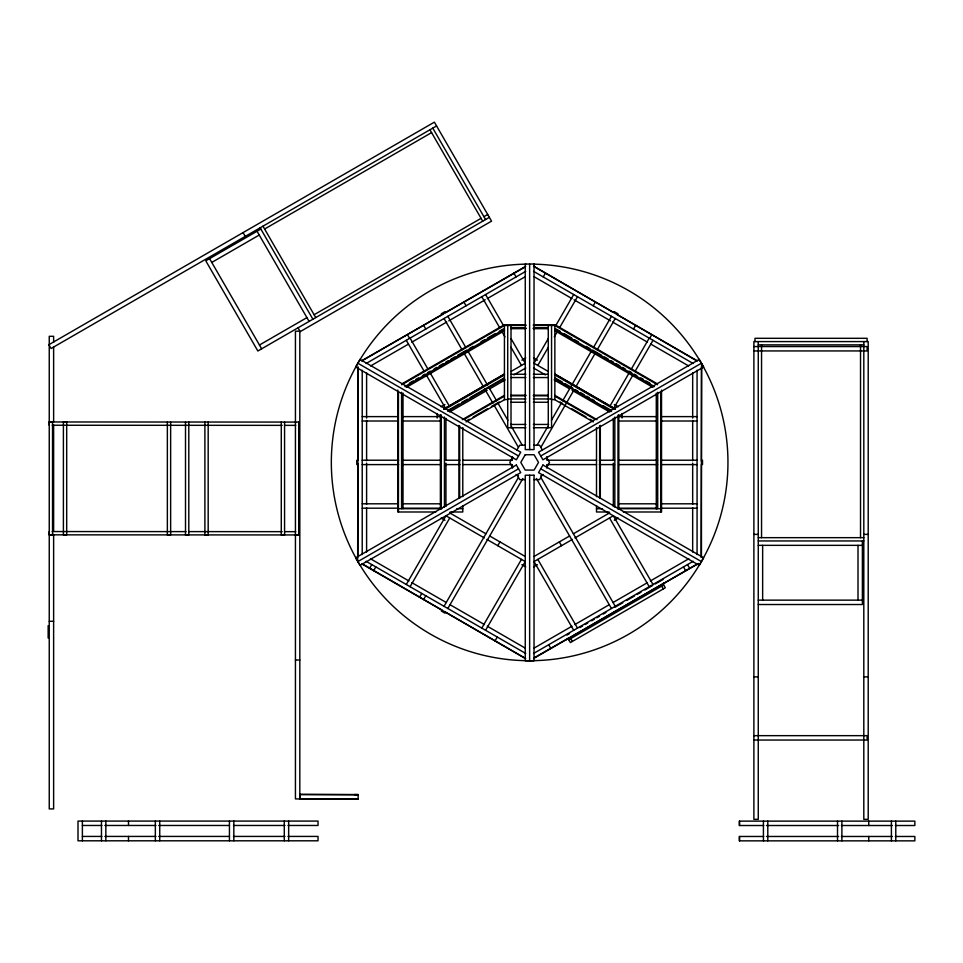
<?xml version="1.0" encoding="UTF-8"?>
<svg xmlns="http://www.w3.org/2000/svg" width="963" height="963" viewBox="0 0 963 963"><rect width="100%" height="100%" fill="white"/><g stroke="black" fill="none" stroke-linecap="round" stroke-linejoin="round"><path stroke-width="1.44" d="M49.245 425.249L49.245 421.963L52.532 421.963L52.532 534.838L49.245 534.838L49.245 531.54M298.723 531.66L298.723 534.947L49.245 534.838M298.735 425.369L298.735 422.083L49.245 421.963M357.646 561.116L357.899 463.456M357.911 460.458L358.152 367.312M299.914 798.809L299.83 794.415L358.2 794.583L358.104 799.085L295.436 798.917L295.436 331.2L299.818 331.2L299.818 798.917L358.188 798.977M701.136 557.505L701.377 464.359M701.389 461.349L701.642 363.701M369.587 568.387L371.778 564.583M373.62 570.71L375.811 566.906M543.228 276.935L545.419 273.131M406.278 584.505L445.953 515.783L484.317 537.932M548.248 338.615L534.032 363.244L548.344 371.513M555.735 325.638L573.707 294.522M410.082 586.696L449.757 517.974M537.823 365.434L548.308 347.282M554.291 336.906L557.288 331.729M559.527 327.829L577.499 296.712M419.567 597.241L421.758 593.437M423.6 599.564L425.79 595.76M593.208 305.789L595.399 301.985M512.617 457.485L509.776 462.421L512.617 467.332M516.878 450.118L519.719 445.207L525.389 445.207M444.039 606.305L518.347 477.6M537.149 445.026L547.682 426.765M551.438 420.277L561.188 403.377M562.693 400.777L591.739 350.46M593.449 347.511L611.457 316.321M447.831 608.496L522.885 478.491M540.941 447.217L573.984 389.979M576.091 386.332L595.748 352.302M597.241 349.701L615.249 318.512M497.775 545.696L499.966 541.904M542.422 474.699L539.581 479.622L533.899 479.61M546.683 467.332L549.512 462.421L546.671 457.485M633.498 329.045L635.688 325.253M481.789 628.093L521.465 559.383M610.265 405.567L628.995 373.126M631.234 369.238L649.206 338.121M649.676 338.386L651.879 334.594M485.581 630.284L525.256 561.573L486.905 539.424M613.323 409.034L632.787 375.317M635.038 371.429L652.998 340.312M495.078 640.828L497.269 637.037M566.966 635.05L569.566 633.558M579.955 627.539L582.555 626.046M585.143 624.542L587.743 623.037M591.631 620.786L594.231 619.281M596.831 617.777L599.431 616.272M603.32 614.021L605.92 612.516M615.008 607.268L622.796 602.754M626.684 600.503L634.473 596.001M637.073 594.496L640.973 592.245M644.861 589.982L652.649 585.48M655.249 583.975L663.038 579.473M566.184 639.685L664.843 582.603M436.588 125.936L51.087 348.51L48.884 344.706L434.385 122.145L491.551 221.141L300.227 331.609L298.024 327.805M260.841 229.05L205.793 260.829L257.855 351.001L489.36 217.349M264.62 229.013L431.58 132.617M211.776 262.442L259.24 235.032M259.456 345.019L306.908 317.621M314.107 314.732L481.067 218.336M483.92 216.687L487.711 214.496M441.307 313.794L445.111 311.603M361.739 360.956L525.738 266.282M366.121 363.496L525.75 271.337M370.647 365.94L408.481 344.104M411.803 342.19L446.7 322.039M448.77 320.848L485.232 299.782M487.302 298.59L525.256 276.682M402.341 383.623L504.431 324.675L504.431 399.753L466.068 421.902M401.727 384.755L504.431 325.458L525.918 325.458M409.395 383.178L413.296 380.915M415.908 379.41L418.508 377.905M422.42 375.654L425.02 374.15M427.62 372.645L430.22 371.14M434.132 368.889L436.733 367.385M439.345 365.88L443.245 363.629M445.845 362.124L448.457 360.619M451.057 359.115L454.957 356.864M457.569 355.359L466.682 350.099M469.282 348.594L473.194 346.343M480.994 341.829L484.907 339.578M487.507 338.073L495.319 333.559M499.231 331.308L503.131 329.057M404.869 386.572L504.431 329.081M406.29 387.391L504.431 330.73M441.078 406.783L444.966 404.532M521.862 360.138L525.75 357.899M443.762 409.034L504.431 374.005M443.907 409.119L504.431 374.174M445.893 408.757L504.431 374.956M510.944 371.513L525.256 363.244L511.04 338.615M448.325 410.19L455.981 405.772M456.558 405.435L459.11 403.966M461.674 402.486L467.452 399.151M470.004 397.671L472.556 396.202M473.182 395.841L480.862 391.411M481.488 391.05L485.978 388.45M486.58 388.101L494.236 383.683M494.934 383.286L504.431 377.797M447.735 411.321L504.431 378.579M449.613 411.983L487.158 390.304M489.698 388.835L505.178 379.904M513.833 374.908L525.786 368.01M462.252 419.699L504.431 395.348M464.226 419.338L504.431 396.13M466.694 420.759L469.294 419.254M473.194 417.003L487.519 408.745M491.419 406.482L499.231 401.98M357.839 561.598L518.539 468.812M540.749 455.993L701.449 363.22M540.712 475.891L543.168 474.47M534.032 556.506L569.59 535.982M573.382 533.779L609.675 512.834M572.383 539.424L534.032 561.573L573.707 630.284M574.971 537.932L613.323 515.783L652.998 584.505M533.538 566.918L537.426 564.667M614.322 520.273L618.21 518.034M534.032 648.135L571.986 626.215M574.827 624.578L609.266 604.692M613.058 602.501L647.485 582.627M650.338 580.978L688.798 558.769M533.538 653.48L693.167 561.309M533.55 658.536L697.537 563.849M568.748 639.733L663.663 584.926M362.076 360.559L442.86 314.203M445.46 312.71L524.943 267.088M534.333 657.717L568.218 638.276M663.338 583.698L698.512 563.499M504.431 324.868L525.918 324.868M533.37 324.868L554.857 324.868M504.431 325.037L511.016 325.037M548.272 325.037L554.857 325.037M533.37 325.458L554.857 325.458L657.56 384.755M511.016 328.046L525.918 328.046M533.37 328.046L548.272 328.046M511.016 328.323L525.918 328.323M533.37 328.323L548.272 328.323M511.016 328.636L525.918 328.636M533.37 328.636L548.272 328.636M758.266 344.874L863.811 344.874M753.885 346.56L867.109 346.56L867.109 350.941L753.885 350.941M511.016 374.258L525.918 374.258M533.37 374.258L548.272 374.258M511.016 377.544L525.918 377.544M533.37 377.544L548.272 377.544M511.016 395.203L525.918 395.203M533.37 395.203L548.272 395.203M511.016 395.793L525.918 395.793M533.37 395.793L548.272 395.793M507.718 398.971L525.918 398.971M533.37 398.971L551.558 398.971M504.431 399.573L507.718 399.573M551.558 399.573L554.857 399.573M511.016 402.257L525.918 402.257M533.37 402.257L548.272 402.257M362.22 416.618L398.152 416.618M402.642 416.618L440.079 416.618M619.209 416.618L656.634 416.618M661.136 416.618L697.068 416.618M362.22 421.012L398.152 421.012M402.642 421.012L440.115 421.012M619.173 421.012L656.634 421.012M661.136 421.012L697.068 421.012M510.643 424.442L525.918 424.442M533.37 424.442L548.645 424.442M52.255 425.249L282.195 425.357M285.204 425.357L295.725 425.369M525.918 427.728L507.718 427.728L507.718 324.868M533.37 427.728L551.558 427.728L551.558 324.868M533.899 445.195L539.581 445.207L542.422 450.118M362.22 460.218L398.658 460.218M401.643 460.218L440.536 460.218M444.75 460.218L459.977 460.218M462.746 460.218L512.328 460.218M546.948 460.218L596.53 460.218M599.299 460.218L614.538 460.218M618.752 460.218L657.633 460.218M660.63 460.218L697.068 460.218M362.22 464.599L398.658 464.599M401.643 464.599L440.536 464.599M444.75 464.599L459.977 464.599M462.746 464.599L512.328 464.599M546.948 464.599L596.53 464.599M599.299 464.599L614.538 464.599M618.752 464.599L657.633 464.599M660.63 464.599L697.068 464.599M525.389 479.622L519.719 479.622L516.866 474.699M362.22 503.805L398.152 503.805M402.642 503.805L440.115 503.805M619.173 503.805L656.634 503.805M661.136 503.805L697.068 503.805M362.22 508.187L398.152 508.187M402.642 508.187L440.079 508.187M619.209 508.187L656.634 508.187M661.136 508.187L697.068 508.187M397.755 508.705L441.836 508.705M456.799 508.705L462.782 508.705M596.506 508.705L602.489 508.705M617.452 508.705L661.533 508.705M435.854 511.991L397.767 511.991L397.755 390.063M450.13 511.991L462.782 511.991L462.782 505.695M609.158 511.991L596.506 511.991L596.506 505.695M623.434 511.991L661.521 511.991L661.533 390.063M52.255 531.552L186.003 531.612M189.013 531.612L282.195 531.66M285.192 531.66L295.713 531.66M753.885 534.381L758.266 534.381M863.811 534.381L868.205 534.381M295.436 534.934L298.723 534.934L298.723 422.059M758.266 537.667L863.811 537.667M758.266 540.953L863.811 540.953M758.266 545.347L862.391 545.347M758.266 600.142L862.391 600.142M758.266 604.523L862.391 604.523L862.391 540.953M49.245 621.279L53.627 621.279M295.436 660.016L299.818 660.016M753.885 676.869L758.266 676.869M863.811 676.869L868.205 676.869M753.885 735.66L867.109 735.66L867.109 740.041L753.885 740.041M82.385 825.472L101.897 825.472M104.835 825.472L155.934 825.472M158.69 825.472L229.483 825.472M233.503 825.472L285.012 825.472M287.949 825.472L318.031 825.472L318.031 821.078L78.003 821.078L78.003 840.807L318.031 840.807L318.031 836.426L287.949 836.426M763.743 825.52L739.415 825.52L739.415 821.126L914.85 821.126L914.85 825.52L895.361 825.52M766.464 825.52L838.665 825.52M841.409 825.52L892.412 825.52M82.385 836.426L101.897 836.426M104.835 836.426L155.934 836.426M158.69 836.426L229.483 836.426M233.503 836.426L285.012 836.426M763.743 836.474L739.415 836.474L739.415 840.855L914.85 840.855L914.85 836.474L895.361 836.474M766.464 836.474L838.665 836.474M841.409 836.474L892.412 836.474M354.408 794.583L358.2 794.583M299.83 794.523L358.116 794.704M614.177 311.603L617.969 313.794M533.55 266.282L697.537 360.956M533.538 271.337L693.167 363.496M534.032 276.682L571.986 298.59M574.044 299.782L610.518 320.848M612.588 322.039L647.485 342.19M650.807 344.104L688.641 365.94M656.947 383.623L554.857 324.675L554.857 399.753L593.22 421.902M556.157 329.057L560.057 331.308M563.969 333.559L571.781 338.073M574.381 339.578L578.282 341.829M586.094 346.343L590.006 348.594M592.606 350.099L601.719 355.359M604.319 356.864L608.231 359.115M610.831 360.619L613.431 362.124M616.043 363.629L619.943 365.88M622.555 367.385L625.156 368.889M629.056 371.14L631.668 372.645M634.268 374.15L636.868 375.654M640.78 377.905L643.38 379.41M645.98 380.915L649.893 383.178M554.857 329.081L654.419 386.572M554.857 330.73L652.998 387.391M533.538 357.899L537.426 360.138M614.322 404.532L618.21 406.783M554.857 374.005L615.526 409.034M554.857 374.174L615.369 409.119M554.857 374.956L613.395 408.757M554.857 377.797L562.5 382.215M565.052 383.683L572.708 388.101M575.248 389.582L577.8 391.05M580.352 392.519L584.18 394.734M586.732 396.202L589.284 397.671M591.836 399.151L594.376 400.62M603.307 405.772L610.951 410.19M554.857 378.579L611.553 411.321M554.857 379.061L611.132 411.562M533.502 368.01L545.455 374.908M554.11 379.904L569.59 388.835M572.13 390.304L609.675 411.983M554.857 395.348L597.036 419.699M554.857 396.13L595.062 419.338M560.057 401.98L562.657 403.485M571.769 408.745L586.082 417.003M589.994 419.254L592.594 420.759M357.839 363.22L518.539 455.993M540.749 468.812L701.449 561.598M516.132 474.47L518.588 475.891M449.613 512.834L485.906 533.779M489.698 535.982L525.256 556.506M441.078 518.034L444.966 520.273M521.862 564.667L525.75 566.918M370.478 558.769L408.95 580.978M411.803 582.627L446.23 602.501M450.022 604.692L484.449 624.578M487.302 626.215L525.256 648.135M366.121 561.309L525.75 653.48M361.739 563.849L525.738 658.536M441.307 611.011L445.111 613.202M534.056 266.366L613.299 312.397M617.199 314.66L696.442 360.68M362.846 564.125L442.089 610.157M444.689 611.661L525.232 658.451M687.498 564.583L689.701 568.387M432.784 128.127L485.557 219.54M513.869 273.131L516.06 276.935M683.477 566.906L685.668 570.71M429.943 129.776L482.716 221.177M663.001 583.795L665.301 587.779L570.385 642.574L568.086 638.589M661.665 586.082L663.314 588.935M485.581 294.522L503.553 325.638M481.789 296.712L499.749 327.829M502 331.729L504.997 336.906M510.98 347.282L521.465 365.434M609.531 517.974L649.206 586.696M463.889 301.985L466.08 305.789M447.831 316.321L465.839 347.511M467.549 350.46L487.591 385.188M489.096 387.788L496.595 400.777M498.1 403.377L507.85 420.277M511.594 426.765L522.139 445.026M540.941 477.6L615.249 606.305M444.039 318.512L462.035 349.701M463.54 352.302L483.197 386.332M484.545 388.679L492.912 403.172M494.296 405.567L518.347 447.217M536.403 478.491L611.457 608.496M559.322 541.904L561.513 545.696M423.6 325.253L425.79 329.045M410.082 338.121L428.041 369.238M430.292 373.126L449.023 405.567M537.823 559.383L577.499 628.093M407.409 334.594L409.6 338.386M406.278 340.312L424.25 371.429M426.489 375.317L445.953 409.034M570.734 638.577L572.383 641.43M548.681 644.741L550.872 648.532M262.971 226.173L315.756 317.573M260.13 227.81L312.903 319.222M257.049 231.24L309.111 321.413M243.061 232.601L245.252 236.404M209.585 258.638L261.647 348.811M895.783 821.126L895.783 840.855M891.401 821.126L891.401 840.855M868.746 821.126L868.746 825.52M868.746 836.474L868.746 840.855M867.109 341.588L867.109 338.302L754.98 338.302L754.98 341.588M863.811 341.588L863.811 819.344L868.205 819.344L868.205 341.588L753.885 341.588L753.885 819.344L758.266 819.344L758.266 341.588M860.525 344.874L860.525 537.667M858.009 545.347L858.009 600.142M841.891 821.126L841.891 840.855M837.509 821.126L837.509 840.855M767.8 821.126L767.8 840.855M763.418 821.126L763.418 840.855M762.648 545.347L762.648 600.142M761.552 344.874L761.552 537.667M739.488 821.126L739.488 825.52M739.488 836.474L739.488 840.855M702.509 460.218L702.509 464.599M701.449 366.843L701.449 557.083M697.068 370.237L697.068 554.568M692.674 372.753L692.674 418.074M692.674 420.458L692.674 460.759M692.674 463.143L692.674 504.359M692.674 507.645L692.674 552.064M660.847 391.953L660.835 511.991M657.705 392.266L657.705 508.705M656.285 393.085L656.285 509.018M622.098 413.524L622.098 418.014M618.812 414.728L618.812 508.994M617.981 415.197L617.981 508.705M614.839 417.015L614.839 507.2M613.323 418.303L613.323 460.218M613.323 463.143L613.323 506.502M600.322 425.393L600.322 498.292M599.648 425.79L599.648 498.34M596.506 427.596L596.506 496.679M548.272 324.868L548.272 427.728M546.864 456.739L546.864 459.568M546.864 465.249L546.864 468.09M529.638 264.031L529.638 449.589M529.638 475.228L529.638 660.787M512.448 456.739L512.448 459.568M512.448 465.249L512.448 468.09M511.016 324.868L511.016 427.728M462.782 427.596L462.782 496.679M459.64 425.79L459.64 498.34M458.966 425.393L458.966 498.292M445.953 418.303L445.953 460.218M445.953 463.143L445.953 506.502M444.449 417.015L444.449 507.2M441.307 415.197L441.307 508.705M440.621 414.812L440.621 508.705M440.476 414.728L440.476 508.705M437.19 413.524L437.19 418.014M403.003 393.085L403.003 508.705M401.583 392.266L401.583 508.705M398.441 391.953L398.441 511.991M366.602 372.753L366.602 418.074M366.602 420.458L366.602 460.759M366.602 463.143L366.602 504.359M366.602 507.645L366.602 552.064M362.22 370.237L362.22 554.568M357.839 366.843L357.839 557.083M356.779 460.218L356.779 464.599M288.659 821.078L288.659 840.807M284.567 422.059L284.567 534.934L281.28 534.934L281.28 422.059M284.278 821.078L284.278 840.807M233.828 821.078L233.828 840.807M229.435 821.078L229.435 840.807M208.177 422.035L208.177 534.91L204.89 534.91L204.89 422.035M188.796 422.035L188.796 534.898L185.51 534.898L185.51 422.035M170.644 422.035L170.644 534.886L167.357 534.886L167.357 422.035M159.738 821.078L159.738 840.807M155.344 821.078L155.344 840.807M128.5 821.078L128.5 825.472M128.5 836.426L128.5 840.807M105.846 821.078L105.846 840.807M101.464 821.078L101.464 840.807M82.385 821.078L82.385 840.807M53.627 342.31L53.627 336.304L49.245 336.304L49.245 808.92L53.627 808.92L53.627 534.345M53.627 346.812L53.627 421.89M53.627 424.888L53.627 531.347M48.15 625.625L48.15 638.036M534.573 264.163A198.306 198.306 0 0 1 700.378 563.283A198.306 198.306 0 0 1 358.38 562.38A198.306 198.306 0 0 1 525.75 264.139M360.03 359.416L355.648 367.011L516.349 459.796L520.73 452.201L360.03 359.416M525.22 454.741L520.79 462.421L525.22 470.088L534.08 470.088L538.51 462.421L534.08 454.741L525.22 454.741M542.939 465.021L538.558 472.616L699.258 565.389L703.64 557.806L542.939 465.021M516.349 465.021L355.648 557.806L360.03 565.389L520.73 472.616L516.349 465.021M699.258 359.416L538.558 452.201L542.939 459.796L703.64 367.011L699.258 359.416M534.032 264.031L525.256 264.031L525.256 449.589L534.032 449.589L534.032 264.031M66.688 421.963L63.402 421.963L63.402 534.838L66.688 534.838L66.688 421.963M534.032 475.228L525.256 475.228L525.256 660.787L534.032 660.787L534.032 475.228"/></g></svg>
